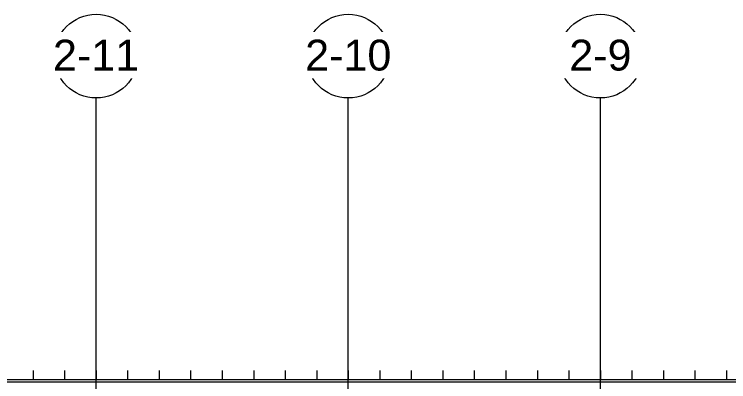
# Model space of a CAD drawing. Header units: inches. Extents: x -23565 to -21, y -324 to 853.
# Drawn here: x -3959 to -3138, y 346 to 768 of the extents above; entities that cross this region are included whole.
import ezdxf

# ---------------------------------------------------------------- set-up
doc = ezdxf.new("R2010")
doc.units = ezdxf.units.IN
doc.header["$MEASUREMENT"] = 0
doc.linetypes.add('Grid Line 1_2_', pattern=[0.875, 0.5, -0.125, 0.125, -0.125])
for name, color, linetype, lineweight in [('A-ROOF', 132, 'Continuous', 13), ('A-ROOF-PATT', 132, 'Continuous', 13), ('S-GRID', 1, 'Continuous', 9), ('S-GRID-IDEN', 1, 'Continuous', 9)]:
    doc.layers.add(name, color=color, linetype=linetype, lineweight=lineweight)
doc.styles.add('Arial_1', font='arial.ttf', dxfattribs={"height": 35.407186})

# ---------------------------------------------------------------- blocks, each defined once
blk = doc.blocks.new('Grid - Grid Head - Circle-14747-Building Section - East_West looking South _ Fieldhouse')
at = {"layer": 'S-GRID-IDEN'}
blk.add_circle((23085.89, 719.89), 48, dxfattribs=at)

msp = doc.modelspace()

# ---------------------------------------------------------------- hatches: boundary and pattern name
at = {"layer": 'A-ROOF-PATT', "lineweight": 9}
h = msp.add_hatch(dxfattribs=at)
h.set_pattern_fill('FP_68', color=8, style=0, pattern_type=2)
h.set_pattern_definition([(90, (-27241.743, 1279.063), (-36.188, 2e-15), [])])
h.paths.add_polyline_path([(-4462.36857, 348.40377), (-955.61613, 348.40377), (-955.61613, 359.40379), (-4462.36857, 359.40379), (-4462.36857, 349.95092)], flags=0)

# ---------------------------------------------------------------- linework, layer by layer
at = {"layer": 'A-ROOF', "color": 7}
for p, q in [((-955.6175, 348.40377), (-4462.3685, 348.40377)), ((-4462.3685, 346.40203), (-955.6175, 346.40203))]:
    msp.add_line(p, q, dxfattribs=at)
at = {"layer": 'S-GRID', "linetype": 'Grid Line 1_2_'}
for p, q in [((-3864.6175, -273.16081), (-3864.6175, 671.89181)), ((-3864.6175, -273.16081), (-3864.6175, 671.89181)), ((-3575.1175, -273.16081), (-3575.1175, 671.89181)), ((-3575.1175, -273.16081), (-3575.1175, 671.89181)), ((-3285.6175, -273.16081), (-3285.6175, 671.89181)), ((-3285.6175, -273.16081), (-3285.6175, 671.89181))]:
    msp.add_line(p, q, dxfattribs=at)

# ---------------------------------------------------------------- block references
at = {"layer": 'S-GRID-IDEN'}
for p in [(-26950.50773, 0), (-26661.00773, 0), (-26371.50773, 0)]:
    msp.add_blockref('Grid - Grid Head - Circle-14747-Building Section - East_West looking South _ Fieldhouse', p, dxfattribs=at)

# ---------------------------------------------------------------- next in the draw order: texts
at = {"layer": 'S-GRID-IDEN', "char_height": 35.407186, "attachment_point": 2, "line_spacing_factor": 0.938532, "style": 'Arial_1', "bg_fill": 3, "box_fill_scale": 1.25, "bg_fill_color": 0, "bg_fill_transparency": 0}
for s, insert, width in [('1-11', (-3864.62673, 738.76554), 117.936), ('1-10', (-3575.12673, 738.76554), 117.936), ('1-9', (-3285.62673, 738.76554), 85.104)]:
    msp.add_mtext(s, dxfattribs=dict(at, insert=insert, width=width))

# ---------------------------------------------------------------- next in the draw order: block references
at = {"layer": 'S-GRID-IDEN'}
for p in [(-26950.50773, 0), (-26661.00773, 0), (-26371.50773, 0)]:
    msp.add_blockref('Grid - Grid Head - Circle-14747-Building Section - East_West looking South _ Fieldhouse', p, dxfattribs=at)

# ---------------------------------------------------------------- next in the draw order: texts
at = {"layer": 'S-GRID-IDEN', "char_height": 35.407186, "attachment_point": 2, "line_spacing_factor": 0.938532, "style": 'Arial_1', "bg_fill": 3, "box_fill_scale": 1.25, "bg_fill_color": 0, "bg_fill_transparency": 0}
for s, insert, width in [('2-11', (-3864.62673, 738.76554), 117.936), ('2-10', (-3575.12673, 738.76554), 117.936), ('2-9', (-3285.62673, 738.76554), 85.104)]:
    msp.add_mtext(s, dxfattribs=dict(at, insert=insert, width=width))

doc.saveas('drawing.dxf')
